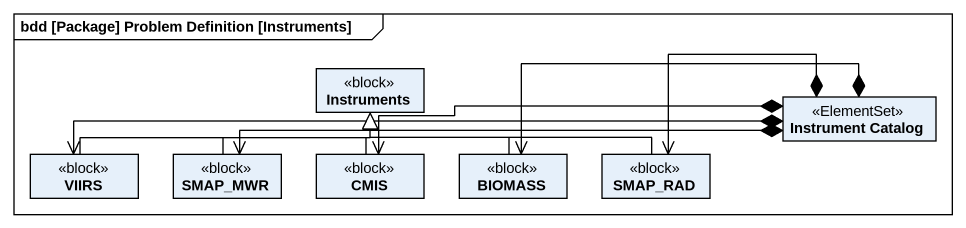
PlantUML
@startuml
mainframe bdd [Package] Problem Definition [Instruments]
hide circle
hide empty members
class Instruments <<block>>
class VIIRS <<block>>
class SMAP_MWR <<block>>
class CMIS <<block>>
class BIOMASS <<block>>
class SMAP_RAD <<block>>
class "Instrument Catalog" as Instrument_Catalog <<ElementSet>>
VIIRS -right-|> Instruments
SMAP_MWR -up-|> Instruments
CMIS -up-|> Instruments
BIOMASS -up-|> Instruments
SMAP_RAD -left-|> Instruments
Instrument_Catalog *-left-> VIIRS
Instrument_Catalog *-left-> SMAP_MWR
Instrument_Catalog *-left-> CMIS
Instrument_Catalog *-left-> BIOMASS
Instrument_Catalog *-left-> SMAP_RAD
@enduml
